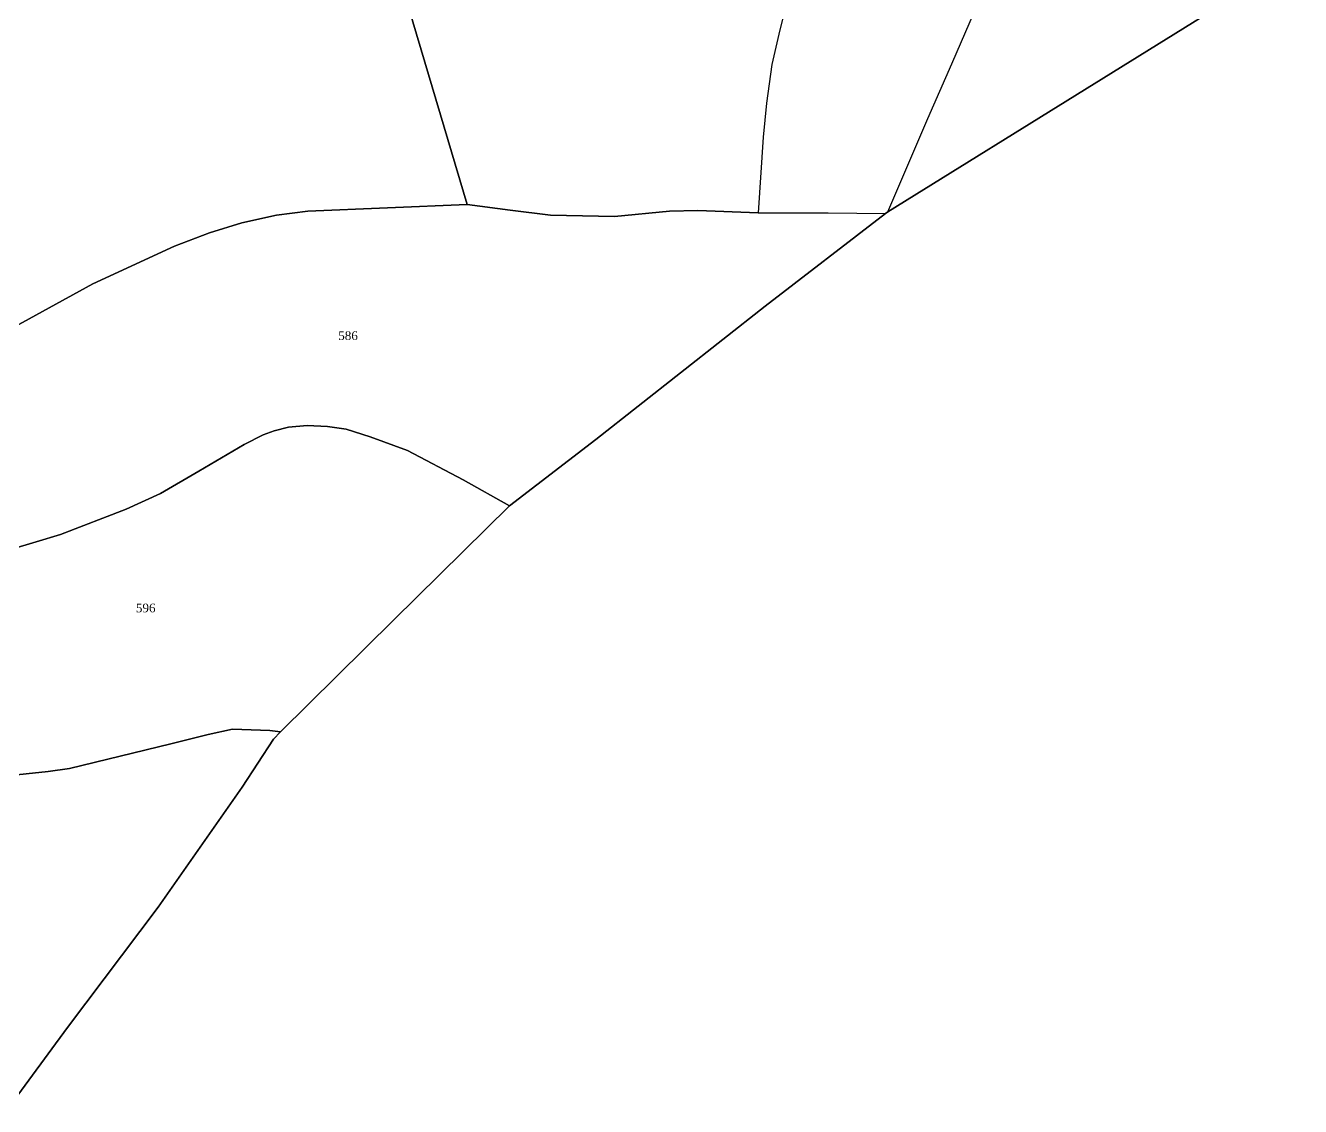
# Model space of a CAD drawing. Extents: x 1208104 to 1212743, y 6150498 to 6153217.
# Drawn here: x 1210860.2 to 1211154.4, y 6150909.5 to 6151158.9 of the extents above; entities that cross this region are included whole.
import ezdxf

# ---------------------------------------------------------------- set-up
doc = ezdxf.new("R2010")
doc.units = 0
doc.linetypes.add('CONTINU', pattern=[0])
for name, color, linetype in [('1LIEUDIT', 7, 'CONTINU'), ('1PARCELLE', 7, 'CONTINU'), ('1SECTION', 7, 'CONTINU'), ('1SUBDSECT', 7, 'CONTINU'), ('3PARCELLETEX', 7, 'CONTINU')]:
    doc.layers.add(name, color=color, linetype=linetype)
doc.styles.get("Standard").update_dxf_attribs({"font": 'Times New Roman'})

msp = doc.modelspace()

# ---------------------------------------------------------------- linework, layer by layer
at = {"layer": '1LIEUDIT'}
for points in [[(1210948.77, 6151162.62), (1210962.11, 6151117.63), (1210972.07, 6151116.29), (1210981.34, 6151115.13), (1210996.12, 6151114.81), (1211008.8, 6151116.06), (1211015.37, 6151116.21), (1211029.23, 6151115.68), (1211045.4, 6151115.67), (1211058.64, 6151115.54), (1211059.18, 6151115.89), (1211154.41, 6151175.04)], [(1210948.77, 6151162.62), (1210962.11, 6151117.63), (1210972.07, 6151116.29), (1210981.34, 6151115.13), (1210996.12, 6151114.81), (1211008.8, 6151116.06), (1211015.37, 6151116.21), (1211029.23, 6151115.68), (1211045.4, 6151115.67), (1211058.64, 6151115.54), (1211030.85, 6151094.17), (1210991.8, 6151063.34), (1210971.9, 6151048.04), (1210945.15, 6151021.71), (1210919.03, 6150995.93), (1210917.47, 6150994.19), (1210910.18, 6150983.16), (1210890.8, 6150955.47), (1210869.92, 6150927.71), (1210856.49, 6150909.45)]]:
    msp.add_lwpolyline(points, dxfattribs=at)
at = {"layer": '1PARCELLE'}
for points in [[(1211039.51, 6151178.29), (1211034.29, 6151157.92), (1211032.46, 6151149.92), (1211031.2, 6151140.94), (1211030.45, 6151133.11), (1211029.23, 6151115.68), (1211015.37, 6151116.21), (1211008.8, 6151116.06), (1210996.12, 6151114.81), (1210981.34, 6151115.13), (1210972.07, 6151116.29), (1210962.11, 6151117.63), (1210948.77, 6151162.62)], [(1211039.51, 6151178.29), (1211034.29, 6151157.92), (1211032.46, 6151149.92), (1211031.2, 6151140.94), (1211030.45, 6151133.11), (1211029.23, 6151115.68), (1211045.4, 6151115.67), (1211058.64, 6151115.54), (1211059.18, 6151115.89), (1211068.42, 6151137.44), (1211073.94, 6151150.06), (1211082.2, 6151169.16)], [(1211154.41, 6151175.04), (1211059.18, 6151115.89), (1211068.42, 6151137.44), (1211073.94, 6151150.06), (1211082.2, 6151169.16)], [(1210948.77, 6151162.62), (1210962.11, 6151117.63), (1210925.39, 6151116.09), (1210918.12, 6151115.16), (1210910.12, 6151113.34), (1210902.64, 6151111.08), (1210894.56, 6151107.96), (1210875.76, 6151099.28), (1210843.87, 6151081.8)], [(1210843.87, 6151081.8), (1210875.76, 6151099.28), (1210894.56, 6151107.96), (1210902.64, 6151111.08), (1210910.12, 6151113.34), (1210918.12, 6151115.16), (1210925.39, 6151116.09), (1210962.11, 6151117.63), (1210972.07, 6151116.29), (1210981.34, 6151115.13), (1210996.12, 6151114.81), (1211008.8, 6151116.06), (1211015.37, 6151116.21), (1211029.23, 6151115.68), (1211045.4, 6151115.67), (1211058.64, 6151115.54), (1211030.85, 6151094.17), (1210991.8, 6151063.34), (1210971.9, 6151048.04), (1210961.22, 6151054.08), (1210948.37, 6151060.83), (1210939.71, 6151063.95), (1210934.2, 6151065.74), (1210929.88, 6151066.4), (1210925.18, 6151066.59), (1210920.89, 6151066.2), (1210917.55, 6151065.36), (1210915.02, 6151064.43), (1210910.68, 6151062.18), (1210900.21, 6151056.04), (1210891.36, 6151050.91), (1210883.47, 6151047.27), (1210868.26, 6151041.45), (1210862.64, 6151039.73), (1210845.63, 6151034.71)], [(1210845.63, 6151034.71), (1210862.64, 6151039.73), (1210868.26, 6151041.45), (1210883.47, 6151047.27), (1210891.36, 6151050.91), (1210900.21, 6151056.04), (1210910.68, 6151062.18), (1210915.02, 6151064.43), (1210917.55, 6151065.36), (1210920.89, 6151066.2), (1210925.18, 6151066.59), (1210929.88, 6151066.4), (1210934.2, 6151065.74), (1210939.71, 6151063.95), (1210948.37, 6151060.83), (1210961.22, 6151054.08), (1210971.9, 6151048.04), (1210945.15, 6151021.71), (1210919.03, 6150995.93), (1210916.61, 6150996.24), (1210907.99, 6150996.51), (1210902.33, 6150995.28), (1210893.76, 6150993.13), (1210870.33, 6150987.48), (1210865.42, 6150986.73), (1210848.68, 6150984.96)], [(1210848.68, 6150984.96), (1210865.42, 6150986.73), (1210870.33, 6150987.48), (1210893.76, 6150993.13), (1210902.33, 6150995.28), (1210907.99, 6150996.51), (1210916.61, 6150996.24), (1210919.03, 6150995.93), (1210917.47, 6150994.19), (1210910.18, 6150983.16), (1210890.8, 6150955.47), (1210869.92, 6150927.71), (1210856.49, 6150909.45)]]:
    msp.add_lwpolyline(points, dxfattribs=at)
at = {"layer": '1SECTION'}
msp.add_lwpolyline([(1211154.41, 6151175.04), (1211059.18, 6151115.89), (1211058.64, 6151115.54), (1211030.85, 6151094.17), (1210991.8, 6151063.34), (1210971.9, 6151048.04), (1210945.15, 6151021.71), (1210919.03, 6150995.93), (1210917.47, 6150994.19), (1210910.18, 6150983.16), (1210890.8, 6150955.47), (1210869.92, 6150927.71), (1210856.49, 6150909.45)], dxfattribs=at)
at = {"layer": '1SUBDSECT'}
msp.add_lwpolyline([(1210856.49, 6150909.45), (1210869.92, 6150927.71), (1210890.8, 6150955.47), (1210910.18, 6150983.16), (1210917.47, 6150994.19), (1210919.03, 6150995.93), (1210945.15, 6151021.71), (1210971.9, 6151048.04), (1210991.8, 6151063.34), (1211030.85, 6151094.17), (1211058.64, 6151115.54), (1211059.18, 6151115.89), (1211154.41, 6151175.04)], dxfattribs=at)

# ---------------------------------------------------------------- texts
at = {"layer": '3PARCELLETEX'}
for s, p in [('586', (1210932.37, 6151086.33)), ('596', (1210885.68, 6151023.49))]:
    msp.add_text(s, height=2, dxfattribs=at).set_placement(p)

doc.saveas('drawing.dxf')
